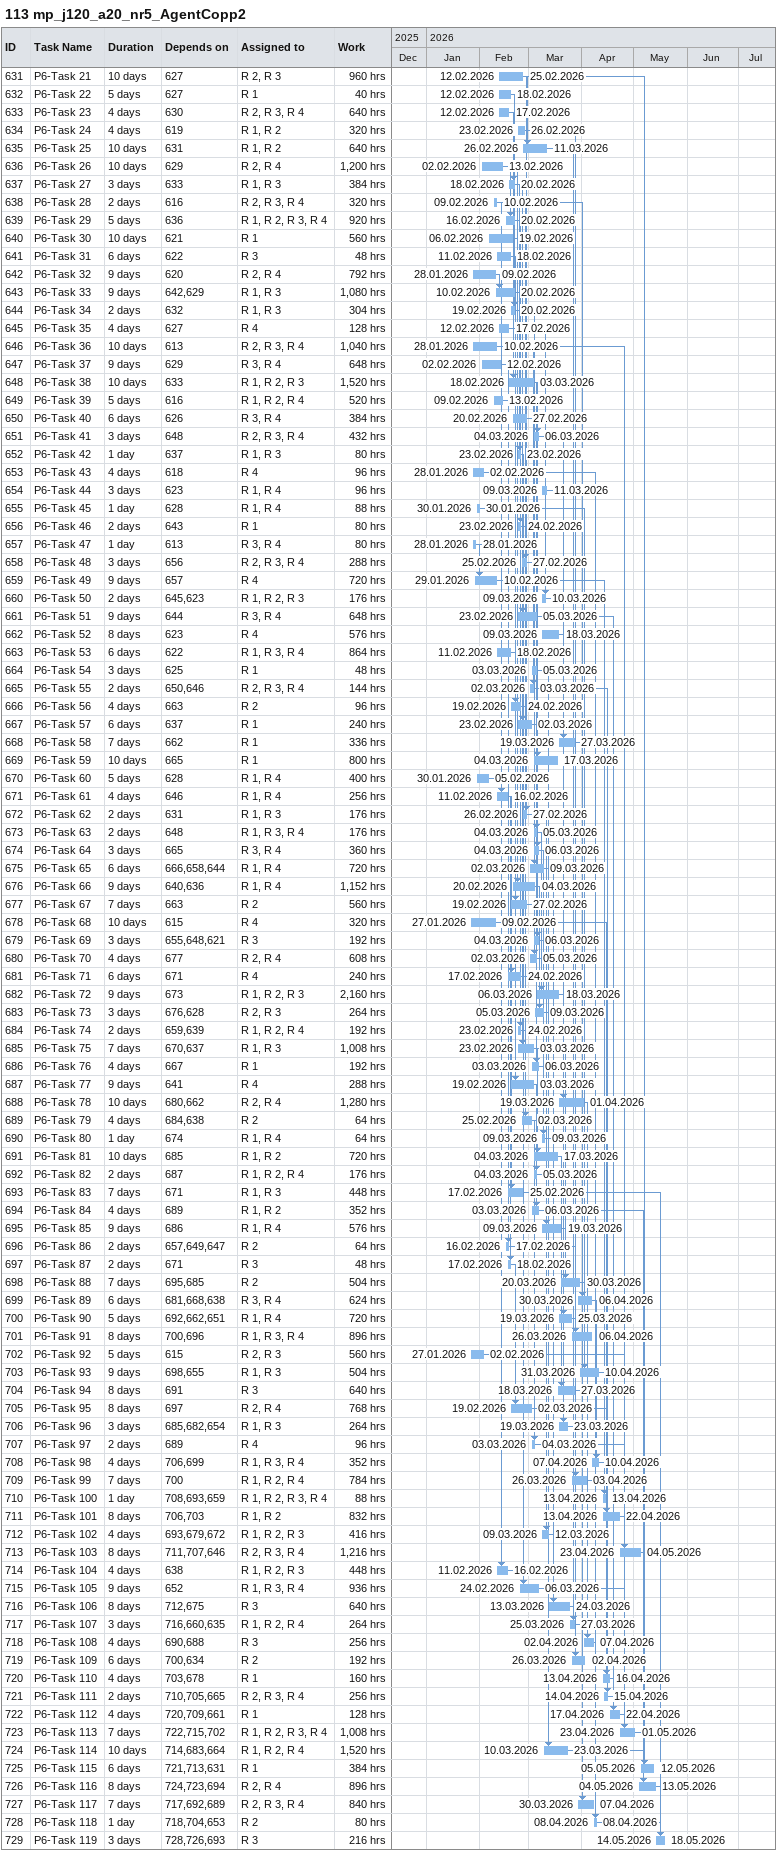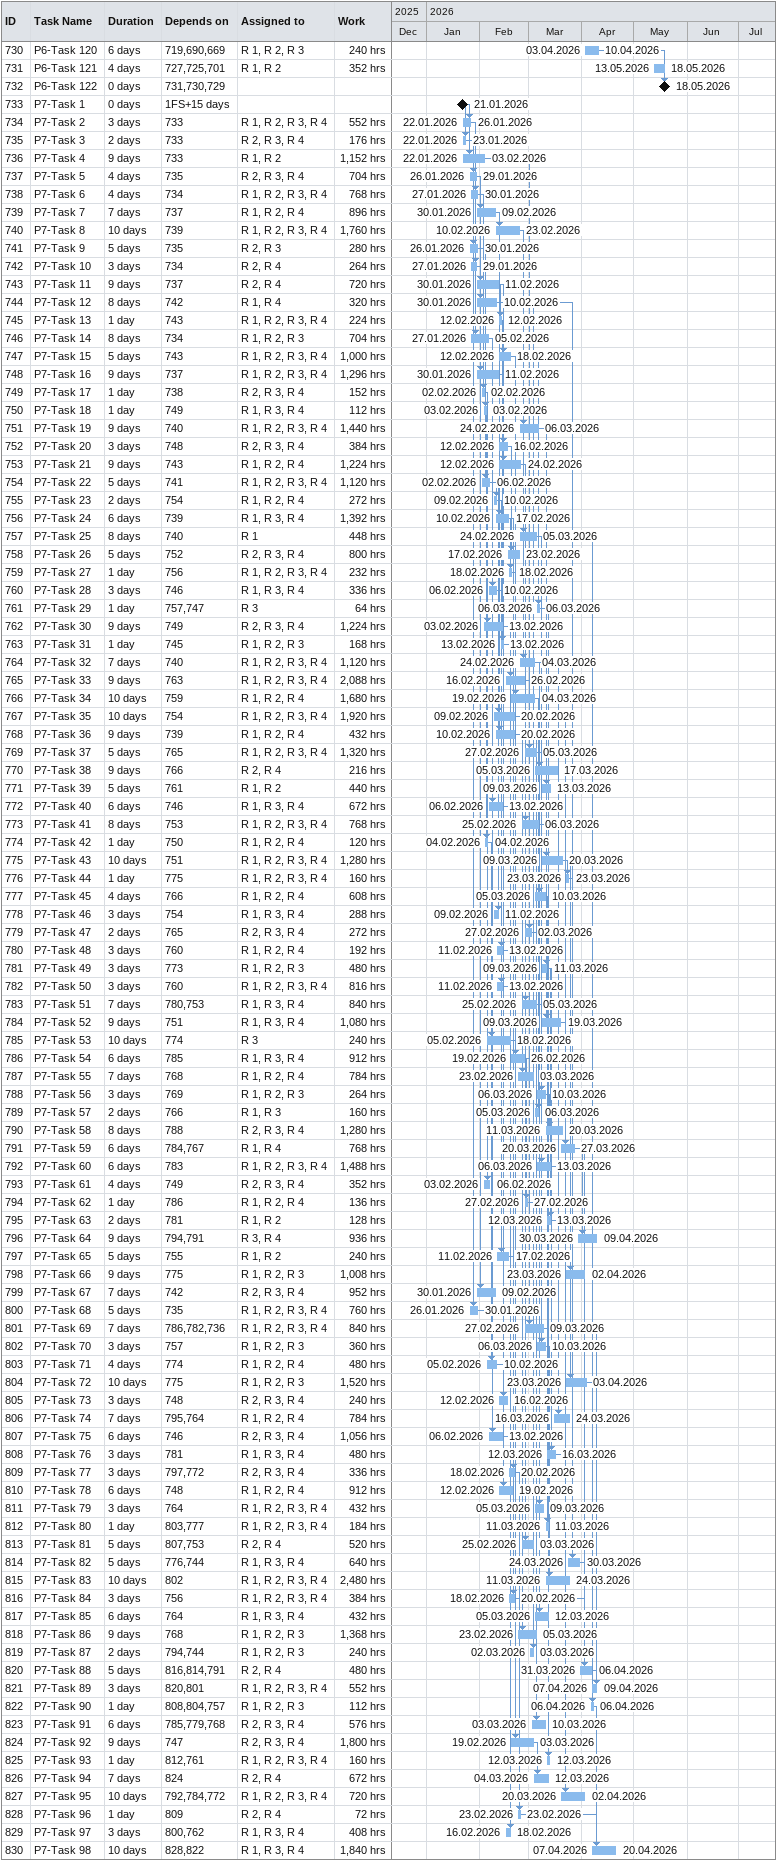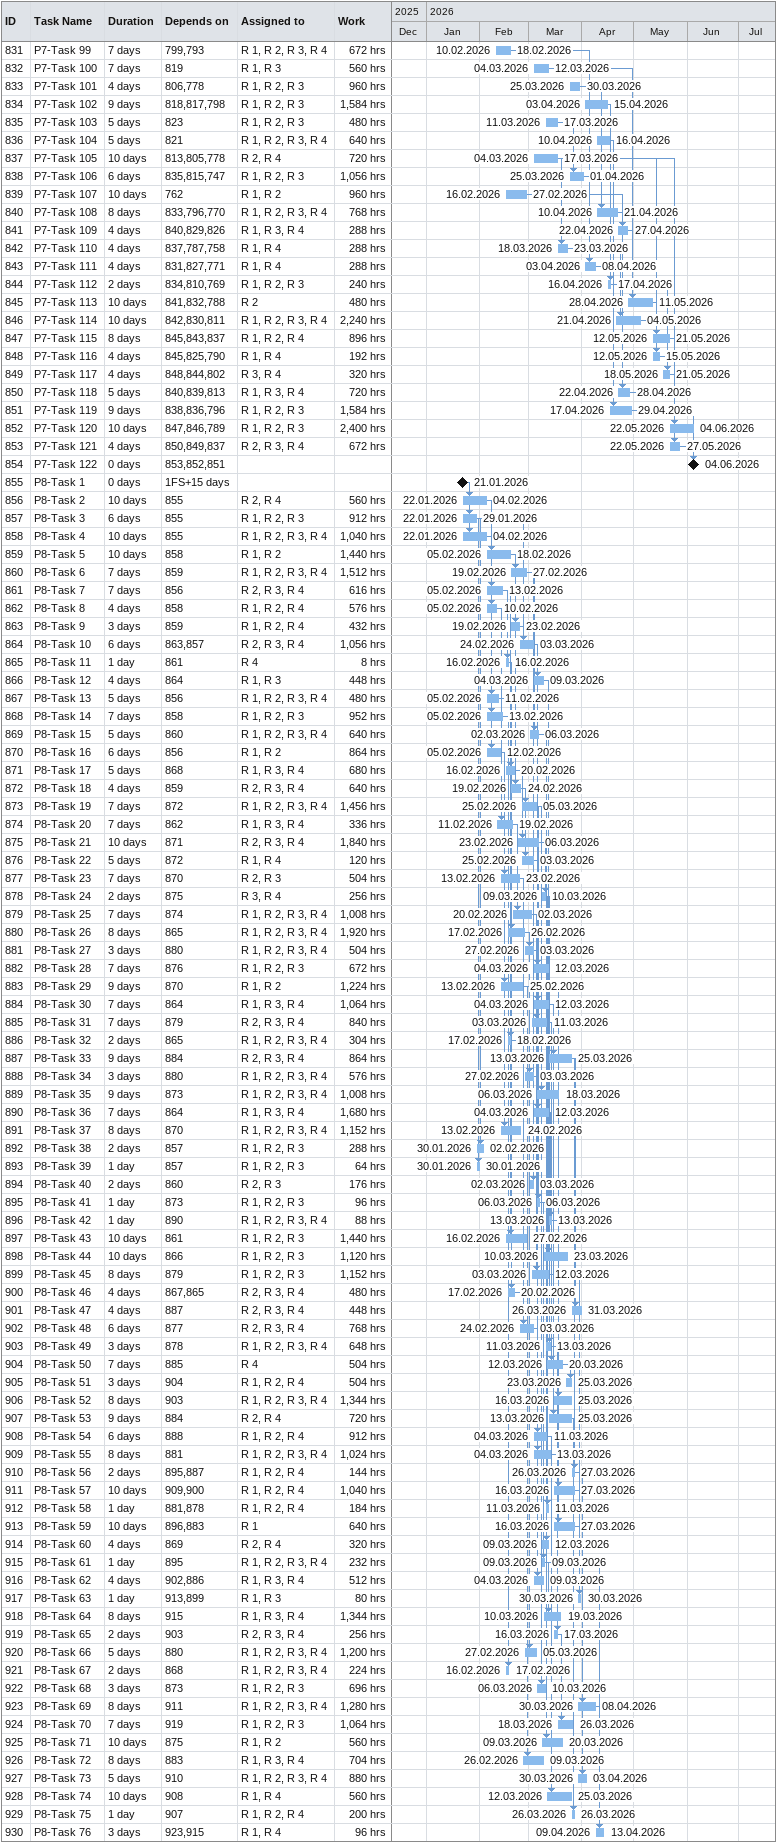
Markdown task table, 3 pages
113 mp_j120_a20_nr5_AgentCopp2

| ID | Task | Duration | Start | Finish | Predecessors | Resources | Work (h) |
|---|---|---|---|---|---|---|---|
| 631 | P6-Task 21 | 10d | 2026-02-12 | 2026-02-25 | 627 | R 2, R 3 | 960 |
| 632 | P6-Task 22 | 5d | 2026-02-12 | 2026-02-18 | 627 | R 1 | 40 |
| 633 | P6-Task 23 | 4d | 2026-02-12 | 2026-02-17 | 630 | R 2, R 3, R 4 | 640 |
| 634 | P6-Task 24 | 4d | 2026-02-23 | 2026-02-26 | 619 | R 1, R 2 | 320 |
| 635 | P6-Task 25 | 10d | 2026-02-26 | 2026-03-11 | 631 | R 1, R 2 | 640 |
| 636 | P6-Task 26 | 10d | 2026-02-02 | 2026-02-13 | 629 | R 2, R 4 | 1200 |
| 637 | P6-Task 27 | 3d | 2026-02-18 | 2026-02-20 | 633 | R 1, R 3 | 384 |
| 638 | P6-Task 28 | 2d | 2026-02-09 | 2026-02-10 | 616 | R 2, R 3, R 4 | 320 |
| 639 | P6-Task 29 | 5d | 2026-02-16 | 2026-02-20 | 636 | R 1, R 2, R 3, R 4 | 920 |
| 640 | P6-Task 30 | 10d | 2026-02-06 | 2026-02-19 | 621 | R 1 | 560 |
| 641 | P6-Task 31 | 6d | 2026-02-11 | 2026-02-18 | 622 | R 3 | 48 |
| 642 | P6-Task 32 | 9d | 2026-01-28 | 2026-02-09 | 620 | R 2, R 4 | 792 |
| 643 | P6-Task 33 | 9d | 2026-02-10 | 2026-02-20 | 642, 629 | R 1, R 3 | 1080 |
| 644 | P6-Task 34 | 2d | 2026-02-19 | 2026-02-20 | 632 | R 1, R 3 | 304 |
| 645 | P6-Task 35 | 4d | 2026-02-12 | 2026-02-17 | 627 | R 4 | 128 |
| 646 | P6-Task 36 | 10d | 2026-01-28 | 2026-02-10 | 613 | R 2, R 3, R 4 | 1040 |
| 647 | P6-Task 37 | 9d | 2026-02-02 | 2026-02-12 | 629 | R 3, R 4 | 648 |
| 648 | P6-Task 38 | 10d | 2026-02-18 | 2026-03-03 | 633 | R 1, R 2, R 3 | 1520 |
| 649 | P6-Task 39 | 5d | 2026-02-09 | 2026-02-13 | 616 | R 1, R 2, R 4 | 520 |
| 650 | P6-Task 40 | 6d | 2026-02-20 | 2026-02-27 | 626 | R 3, R 4 | 384 |
| 651 | P6-Task 41 | 3d | 2026-03-04 | 2026-03-06 | 648 | R 2, R 3, R 4 | 432 |
| 652 | P6-Task 42 | 1d | 2026-02-23 | 2026-02-23 | 637 | R 1, R 3 | 80 |
| 653 | P6-Task 43 | 4d | 2026-01-28 | 2026-02-02 | 618 | R 4 | 96 |
| 654 | P6-Task 44 | 3d | 2026-03-09 | 2026-03-11 | 623 | R 1, R 4 | 96 |
| 655 | P6-Task 45 | 1d | 2026-01-30 | 2026-01-30 | 628 | R 1, R 4 | 88 |
| 656 | P6-Task 46 | 2d | 2026-02-23 | 2026-02-24 | 643 | R 1 | 80 |
| 657 | P6-Task 47 | 1d | 2026-01-28 | 2026-01-28 | 613 | R 3, R 4 | 80 |
| 658 | P6-Task 48 | 3d | 2026-02-25 | 2026-02-27 | 656 | R 2, R 3, R 4 | 288 |
| 659 | P6-Task 49 | 9d | 2026-01-29 | 2026-02-10 | 657 | R 4 | 720 |
| 660 | P6-Task 50 | 2d | 2026-03-09 | 2026-03-10 | 645, 623 | R 1, R 2, R 3 | 176 |
| 661 | P6-Task 51 | 9d | 2026-02-23 | 2026-03-05 | 644 | R 3, R 4 | 648 |
| 662 | P6-Task 52 | 8d | 2026-03-09 | 2026-03-18 | 623 | R 4 | 576 |
| 663 | P6-Task 53 | 6d | 2026-02-11 | 2026-02-18 | 622 | R 1, R 3, R 4 | 864 |
| 664 | P6-Task 54 | 3d | 2026-03-03 | 2026-03-05 | 625 | R 1 | 48 |
| 665 | P6-Task 55 | 2d | 2026-03-02 | 2026-03-03 | 650, 646 | R 2, R 3, R 4 | 144 |
| 666 | P6-Task 56 | 4d | 2026-02-19 | 2026-02-24 | 663 | R 2 | 96 |
| 667 | P6-Task 57 | 6d | 2026-02-23 | 2026-03-02 | 637 | R 1 | 240 |
| 668 | P6-Task 58 | 7d | 2026-03-19 | 2026-03-27 | 662 | R 1 | 336 |
| 669 | P6-Task 59 | 10d | 2026-03-04 | 2026-03-17 | 665 | R 1 | 800 |
| 670 | P6-Task 60 | 5d | 2026-01-30 | 2026-02-05 | 628 | R 1, R 4 | 400 |
| 671 | P6-Task 61 | 4d | 2026-02-11 | 2026-02-16 | 646 | R 1, R 4 | 256 |
| 672 | P6-Task 62 | 2d | 2026-02-26 | 2026-02-27 | 631 | R 1, R 3 | 176 |
| 673 | P6-Task 63 | 2d | 2026-03-04 | 2026-03-05 | 648 | R 1, R 3, R 4 | 176 |
| 674 | P6-Task 64 | 3d | 2026-03-04 | 2026-03-06 | 665 | R 3, R 4 | 360 |
| 675 | P6-Task 65 | 6d | 2026-03-02 | 2026-03-09 | 666, 658, 644 | R 1, R 4 | 720 |
| 676 | P6-Task 66 | 9d | 2026-02-20 | 2026-03-04 | 640, 636 | R 1, R 4 | 1152 |
| 677 | P6-Task 67 | 7d | 2026-02-19 | 2026-02-27 | 663 | R 2 | 560 |
| 678 | P6-Task 68 | 10d | 2026-01-27 | 2026-02-09 | 615 | R 4 | 320 |
| 679 | P6-Task 69 | 3d | 2026-03-04 | 2026-03-06 | 655, 648, 621 | R 3 | 192 |
| 680 | P6-Task 70 | 4d | 2026-03-02 | 2026-03-05 | 677 | R 2, R 4 | 608 |
| 681 | P6-Task 71 | 6d | 2026-02-17 | 2026-02-24 | 671 | R 4 | 240 |
| 682 | P6-Task 72 | 9d | 2026-03-06 | 2026-03-18 | 673 | R 1, R 2, R 3 | 2160 |
| 683 | P6-Task 73 | 3d | 2026-03-05 | 2026-03-09 | 676, 628 | R 2, R 3 | 264 |
| 684 | P6-Task 74 | 2d | 2026-02-23 | 2026-02-24 | 659, 639 | R 1, R 2, R 4 | 192 |
| 685 | P6-Task 75 | 7d | 2026-02-23 | 2026-03-03 | 670, 637 | R 1, R 3 | 1008 |
| 686 | P6-Task 76 | 4d | 2026-03-03 | 2026-03-06 | 667 | R 1 | 192 |
| 687 | P6-Task 77 | 9d | 2026-02-19 | 2026-03-03 | 641 | R 4 | 288 |
| 688 | P6-Task 78 | 10d | 2026-03-19 | 2026-04-01 | 680, 662 | R 2, R 4 | 1280 |
| 689 | P6-Task 79 | 4d | 2026-02-25 | 2026-03-02 | 684, 638 | R 2 | 64 |
| 690 | P6-Task 80 | 1d | 2026-03-09 | 2026-03-09 | 674 | R 1, R 4 | 64 |
| 691 | P6-Task 81 | 10d | 2026-03-04 | 2026-03-17 | 685 | R 1, R 2 | 720 |
| 692 | P6-Task 82 | 2d | 2026-03-04 | 2026-03-05 | 687 | R 1, R 2, R 4 | 176 |
| 693 | P6-Task 83 | 7d | 2026-02-17 | 2026-02-25 | 671 | R 1, R 3 | 448 |
| 694 | P6-Task 84 | 4d | 2026-03-03 | 2026-03-06 | 689 | R 1, R 2 | 352 |
| 695 | P6-Task 85 | 9d | 2026-03-09 | 2026-03-19 | 686 | R 1, R 4 | 576 |
| 696 | P6-Task 86 | 2d | 2026-02-16 | 2026-02-17 | 657, 649, 647 | R 2 | 64 |
| 697 | P6-Task 87 | 2d | 2026-02-17 | 2026-02-18 | 671 | R 3 | 48 |
| 698 | P6-Task 88 | 7d | 2026-03-20 | 2026-03-30 | 695, 685 | R 2 | 504 |
| 699 | P6-Task 89 | 6d | 2026-03-30 | 2026-04-06 | 681, 668, 638 | R 3, R 4 | 624 |
| 700 | P6-Task 90 | 5d | 2026-03-19 | 2026-03-25 | 692, 662, 651 | R 1, R 4 | 720 |
| 701 | P6-Task 91 | 8d | 2026-03-26 | 2026-04-06 | 700, 696 | R 1, R 3, R 4 | 896 |
| 702 | P6-Task 92 | 5d | 2026-01-27 | 2026-02-02 | 615 | R 2, R 3 | 560 |
| 703 | P6-Task 93 | 9d | 2026-03-31 | 2026-04-10 | 698, 655 | R 1, R 3 | 504 |
| 704 | P6-Task 94 | 8d | 2026-03-18 | 2026-03-27 | 691 | R 3 | 640 |
| 705 | P6-Task 95 | 8d | 2026-02-19 | 2026-03-02 | 697 | R 2, R 4 | 768 |
| 706 | P6-Task 96 | 3d | 2026-03-19 | 2026-03-23 | 685, 682, 654 | R 1, R 3 | 264 |
| 707 | P6-Task 97 | 2d | 2026-03-03 | 2026-03-04 | 689 | R 4 | 96 |
| 708 | P6-Task 98 | 4d | 2026-04-07 | 2026-04-10 | 706, 699 | R 1, R 3, R 4 | 352 |
| 709 | P6-Task 99 | 7d | 2026-03-26 | 2026-04-03 | 700 | R 1, R 2, R 4 | 784 |
| 710 | P6-Task 100 | 1d | 2026-04-13 | 2026-04-13 | 708, 693, 659 | R 1, R 2, R 3, R 4 | 88 |
| 711 | P6-Task 101 | 8d | 2026-04-13 | 2026-04-22 | 706, 703 | R 1, R 2 | 832 |
| 712 | P6-Task 102 | 4d | 2026-03-09 | 2026-03-12 | 693, 679, 672 | R 1, R 2, R 3 | 416 |
| 713 | P6-Task 103 | 8d | 2026-04-23 | 2026-05-04 | 711, 707, 646 | R 2, R 3, R 4 | 1216 |
| 714 | P6-Task 104 | 4d | 2026-02-11 | 2026-02-16 | 638 | R 1, R 2, R 3 | 448 |
| 715 | P6-Task 105 | 9d | 2026-02-24 | 2026-03-06 | 652 | R 1, R 3, R 4 | 936 |
| 716 | P6-Task 106 | 8d | 2026-03-13 | 2026-03-24 | 712, 675 | R 3 | 640 |
| 717 | P6-Task 107 | 3d | 2026-03-25 | 2026-03-27 | 716, 660, 635 | R 1, R 2, R 4 | 264 |
| 718 | P6-Task 108 | 4d | 2026-04-02 | 2026-04-07 | 690, 688 | R 3 | 256 |
| 719 | P6-Task 109 | 6d | 2026-03-26 | 2026-04-02 | 700, 634 | R 2 | 192 |
| 720 | P6-Task 110 | 4d | 2026-04-13 | 2026-04-16 | 703, 678 | R 1 | 160 |
| 721 | P6-Task 111 | 2d | 2026-04-14 | 2026-04-15 | 710, 705, 665 | R 2, R 3, R 4 | 256 |
| 722 | P6-Task 112 | 4d | 2026-04-17 | 2026-04-22 | 720, 709, 661 | R 1 | 128 |
| 723 | P6-Task 113 | 7d | 2026-04-23 | 2026-05-01 | 722, 715, 702 | R 1, R 2, R 3, R 4 | 1008 |
| 724 | P6-Task 114 | 10d | 2026-03-10 | 2026-03-23 | 714, 683, 664 | R 1, R 2, R 4 | 1520 |
| 725 | P6-Task 115 | 6d | 2026-05-05 | 2026-05-12 | 721, 713, 631 | R 1 | 384 |
| 726 | P6-Task 116 | 8d | 2026-05-04 | 2026-05-13 | 724, 723, 694 | R 2, R 4 | 896 |
| 727 | P6-Task 117 | 7d | 2026-03-30 | 2026-04-07 | 717, 692, 689 | R 2, R 3, R 4 | 840 |
| 728 | P6-Task 118 | 1d | 2026-04-08 | 2026-04-08 | 718, 704, 653 | R 2 | 80 |
| 729 | P6-Task 119 | 3d | 2026-05-14 | 2026-05-18 | 728, 726, 693 | R 3 | 216 |
| 730 | P6-Task 120 | 6d | 2026-04-03 | 2026-04-10 | 719, 690, 669 | R 1, R 2, R 3 | 240 |
| 731 | P6-Task 121 | 4d | 2026-05-13 | 2026-05-18 | 727, 725, 701 | R 1, R 2 | 352 |
| 732 | P6-Task 122 | 0d | 2026-05-18 | 2026-05-18 | 731, 730, 729 |  |  |
| 733 | P7-Task 1 | 0d | 2026-01-21 | 2026-01-21 | 1FS+15d |  |  |
| 734 | P7-Task 2 | 3d | 2026-01-22 | 2026-01-26 | 733 | R 1, R 2, R 3, R 4 | 552 |
| 735 | P7-Task 3 | 2d | 2026-01-22 | 2026-01-23 | 733 | R 2, R 3, R 4 | 176 |
| 736 | P7-Task 4 | 9d | 2026-01-22 | 2026-02-03 | 733 | R 1, R 2 | 1152 |
| 737 | P7-Task 5 | 4d | 2026-01-26 | 2026-01-29 | 735 | R 2, R 3, R 4 | 704 |
| 738 | P7-Task 6 | 4d | 2026-01-27 | 2026-01-30 | 734 | R 1, R 2, R 3, R 4 | 768 |
| 739 | P7-Task 7 | 7d | 2026-01-30 | 2026-02-09 | 737 | R 1, R 2, R 4 | 896 |
| 740 | P7-Task 8 | 10d | 2026-02-10 | 2026-02-23 | 739 | R 1, R 2, R 3, R 4 | 1760 |
| 741 | P7-Task 9 | 5d | 2026-01-26 | 2026-01-30 | 735 | R 2, R 3 | 280 |
| 742 | P7-Task 10 | 3d | 2026-01-27 | 2026-01-29 | 734 | R 2, R 4 | 264 |
| 743 | P7-Task 11 | 9d | 2026-01-30 | 2026-02-11 | 737 | R 2, R 4 | 720 |
| 744 | P7-Task 12 | 8d | 2026-01-30 | 2026-02-10 | 742 | R 1, R 4 | 320 |
| 745 | P7-Task 13 | 1d | 2026-02-12 | 2026-02-12 | 743 | R 1, R 2, R 3, R 4 | 224 |
| 746 | P7-Task 14 | 8d | 2026-01-27 | 2026-02-05 | 734 | R 1, R 2, R 3 | 704 |
| 747 | P7-Task 15 | 5d | 2026-02-12 | 2026-02-18 | 743 | R 1, R 2, R 3, R 4 | 1000 |
| 748 | P7-Task 16 | 9d | 2026-01-30 | 2026-02-11 | 737 | R 1, R 2, R 3, R 4 | 1296 |
| 749 | P7-Task 17 | 1d | 2026-02-02 | 2026-02-02 | 738 | R 2, R 3, R 4 | 152 |
| 750 | P7-Task 18 | 1d | 2026-02-03 | 2026-02-03 | 749 | R 1, R 3, R 4 | 112 |
| 751 | P7-Task 19 | 9d | 2026-02-24 | 2026-03-06 | 740 | R 1, R 2, R 3, R 4 | 1440 |
| 752 | P7-Task 20 | 3d | 2026-02-12 | 2026-02-16 | 748 | R 2, R 3, R 4 | 384 |
| 753 | P7-Task 21 | 9d | 2026-02-12 | 2026-02-24 | 743 | R 1, R 2, R 4 | 1224 |
| 754 | P7-Task 22 | 5d | 2026-02-02 | 2026-02-06 | 741 | R 1, R 2, R 3, R 4 | 1120 |
| 755 | P7-Task 23 | 2d | 2026-02-09 | 2026-02-10 | 754 | R 1, R 2, R 4 | 272 |
| 756 | P7-Task 24 | 6d | 2026-02-10 | 2026-02-17 | 739 | R 1, R 3, R 4 | 1392 |
| 757 | P7-Task 25 | 8d | 2026-02-24 | 2026-03-05 | 740 | R 1 | 448 |
| 758 | P7-Task 26 | 5d | 2026-02-17 | 2026-02-23 | 752 | R 2, R 3, R 4 | 800 |
| 759 | P7-Task 27 | 1d | 2026-02-18 | 2026-02-18 | 756 | R 1, R 2, R 3, R 4 | 232 |
| 760 | P7-Task 28 | 3d | 2026-02-06 | 2026-02-10 | 746 | R 1, R 3, R 4 | 336 |
| 761 | P7-Task 29 | 1d | 2026-03-06 | 2026-03-06 | 757, 747 | R 3 | 64 |
| 762 | P7-Task 30 | 9d | 2026-02-03 | 2026-02-13 | 749 | R 2, R 3, R 4 | 1224 |
| 763 | P7-Task 31 | 1d | 2026-02-13 | 2026-02-13 | 745 | R 1, R 2, R 3 | 168 |
| 764 | P7-Task 32 | 7d | 2026-02-24 | 2026-03-04 | 740 | R 1, R 2, R 3, R 4 | 1120 |
| 765 | P7-Task 33 | 9d | 2026-02-16 | 2026-02-26 | 763 | R 1, R 2, R 3, R 4 | 2088 |
| 766 | P7-Task 34 | 10d | 2026-02-19 | 2026-03-04 | 759 | R 1, R 2, R 4 | 1680 |
| 767 | P7-Task 35 | 10d | 2026-02-09 | 2026-02-20 | 754 | R 1, R 2, R 3, R 4 | 1920 |
| 768 | P7-Task 36 | 9d | 2026-02-10 | 2026-02-20 | 739 | R 1, R 2, R 4 | 432 |
| 769 | P7-Task 37 | 5d | 2026-02-27 | 2026-03-05 | 765 | R 1, R 2, R 3, R 4 | 1320 |
| 770 | P7-Task 38 | 9d | 2026-03-05 | 2026-03-17 | 766 | R 2, R 4 | 216 |
| 771 | P7-Task 39 | 5d | 2026-03-09 | 2026-03-13 | 761 | R 1, R 2 | 440 |
| 772 | P7-Task 40 | 6d | 2026-02-06 | 2026-02-13 | 746 | R 1, R 3, R 4 | 672 |
| 773 | P7-Task 41 | 8d | 2026-02-25 | 2026-03-06 | 753 | R 1, R 2, R 3, R 4 | 768 |
| 774 | P7-Task 42 | 1d | 2026-02-04 | 2026-02-04 | 750 | R 1, R 2, R 4 | 120 |
| 775 | P7-Task 43 | 10d | 2026-03-09 | 2026-03-20 | 751 | R 1, R 2, R 3, R 4 | 1280 |
| 776 | P7-Task 44 | 1d | 2026-03-23 | 2026-03-23 | 775 | R 1, R 2, R 3, R 4 | 160 |
| 777 | P7-Task 45 | 4d | 2026-03-05 | 2026-03-10 | 766 | R 1, R 2, R 4 | 608 |
| 778 | P7-Task 46 | 3d | 2026-02-09 | 2026-02-11 | 754 | R 1, R 3, R 4 | 288 |
| 779 | P7-Task 47 | 2d | 2026-02-27 | 2026-03-02 | 765 | R 2, R 3, R 4 | 272 |
| 780 | P7-Task 48 | 3d | 2026-02-11 | 2026-02-13 | 760 | R 1, R 2, R 4 | 192 |
| 781 | P7-Task 49 | 3d | 2026-03-09 | 2026-03-11 | 773 | R 1, R 2, R 3 | 480 |
| 782 | P7-Task 50 | 3d | 2026-02-11 | 2026-02-13 | 760 | R 1, R 2, R 3, R 4 | 816 |
| 783 | P7-Task 51 | 7d | 2026-02-25 | 2026-03-05 | 780, 753 | R 1, R 3, R 4 | 840 |
| 784 | P7-Task 52 | 9d | 2026-03-09 | 2026-03-19 | 751 | R 1, R 3, R 4 | 1080 |
| 785 | P7-Task 53 | 10d | 2026-02-05 | 2026-02-18 | 774 | R 3 | 240 |
| 786 | P7-Task 54 | 6d | 2026-02-19 | 2026-02-26 | 785 | R 1, R 3, R 4 | 912 |
| 787 | P7-Task 55 | 7d | 2026-02-23 | 2026-03-03 | 768 | R 1, R 2, R 4 | 784 |
| 788 | P7-Task 56 | 3d | 2026-03-06 | 2026-03-10 | 769 | R 1, R 2, R 3 | 264 |
| 789 | P7-Task 57 | 2d | 2026-03-05 | 2026-03-06 | 766 | R 1, R 3 | 160 |
| 790 | P7-Task 58 | 8d | 2026-03-11 | 2026-03-20 | 788 | R 2, R 3, R 4 | 1280 |
| 791 | P7-Task 59 | 6d | 2026-03-20 | 2026-03-27 | 784, 767 | R 1, R 4 | 768 |
| 792 | P7-Task 60 | 6d | 2026-03-06 | 2026-03-13 | 783 | R 1, R 2, R 3, R 4 | 1488 |
| 793 | P7-Task 61 | 4d | 2026-02-03 | 2026-02-06 | 749 | R 2, R 3, R 4 | 352 |
| 794 | P7-Task 62 | 1d | 2026-02-27 | 2026-02-27 | 786 | R 1, R 2, R 4 | 136 |
| 795 | P7-Task 63 | 2d | 2026-03-12 | 2026-03-13 | 781 | R 1, R 2 | 128 |
| 796 | P7-Task 64 | 9d | 2026-03-30 | 2026-04-09 | 794, 791 | R 3, R 4 | 936 |
| 797 | P7-Task 65 | 5d | 2026-02-11 | 2026-02-17 | 755 | R 1, R 2 | 240 |
| 798 | P7-Task 66 | 9d | 2026-03-23 | 2026-04-02 | 775 | R 1, R 2, R 3 | 1008 |
| 799 | P7-Task 67 | 7d | 2026-01-30 | 2026-02-09 | 742 | R 2, R 3, R 4 | 952 |
| 800 | P7-Task 68 | 5d | 2026-01-26 | 2026-01-30 | 735 | R 1, R 2, R 3, R 4 | 760 |
| 801 | P7-Task 69 | 7d | 2026-02-27 | 2026-03-09 | 786, 782, 736 | R 1, R 2, R 3, R 4 | 840 |
| 802 | P7-Task 70 | 3d | 2026-03-06 | 2026-03-10 | 757 | R 1, R 2, R 3 | 360 |
| 803 | P7-Task 71 | 4d | 2026-02-05 | 2026-02-10 | 774 | R 1, R 2, R 4 | 480 |
| 804 | P7-Task 72 | 10d | 2026-03-23 | 2026-04-03 | 775 | R 1, R 2, R 3 | 1520 |
| 805 | P7-Task 73 | 3d | 2026-02-12 | 2026-02-16 | 748 | R 2, R 3, R 4 | 240 |
| 806 | P7-Task 74 | 7d | 2026-03-16 | 2026-03-24 | 795, 764 | R 1, R 2, R 4 | 784 |
| 807 | P7-Task 75 | 6d | 2026-02-06 | 2026-02-13 | 746 | R 2, R 3, R 4 | 1056 |
| 808 | P7-Task 76 | 3d | 2026-03-12 | 2026-03-16 | 781 | R 1, R 3, R 4 | 480 |
| 809 | P7-Task 77 | 3d | 2026-02-18 | 2026-02-20 | 797, 772 | R 2, R 3, R 4 | 336 |
| 810 | P7-Task 78 | 6d | 2026-02-12 | 2026-02-19 | 748 | R 1, R 2, R 4 | 912 |
| 811 | P7-Task 79 | 3d | 2026-03-05 | 2026-03-09 | 764 | R 1, R 2, R 3, R 4 | 432 |
| 812 | P7-Task 80 | 1d | 2026-03-11 | 2026-03-11 | 803, 777 | R 1, R 2, R 3, R 4 | 184 |
| 813 | P7-Task 81 | 5d | 2026-02-25 | 2026-03-03 | 807, 753 | R 2, R 4 | 520 |
| 814 | P7-Task 82 | 5d | 2026-03-24 | 2026-03-30 | 776, 744 | R 1, R 3, R 4 | 640 |
| 815 | P7-Task 83 | 10d | 2026-03-11 | 2026-03-24 | 802 | R 1, R 2, R 3, R 4 | 2480 |
| 816 | P7-Task 84 | 3d | 2026-02-18 | 2026-02-20 | 756 | R 1, R 2, R 3, R 4 | 384 |
| 817 | P7-Task 85 | 6d | 2026-03-05 | 2026-03-12 | 764 | R 1, R 3, R 4 | 432 |
| 818 | P7-Task 86 | 9d | 2026-02-23 | 2026-03-05 | 768 | R 1, R 2, R 3 | 1368 |
| 819 | P7-Task 87 | 2d | 2026-03-02 | 2026-03-03 | 794, 744 | R 1, R 2, R 3 | 240 |
| 820 | P7-Task 88 | 5d | 2026-03-31 | 2026-04-06 | 816, 814, 791 | R 2, R 4 | 480 |
| 821 | P7-Task 89 | 3d | 2026-04-07 | 2026-04-09 | 820, 801 | R 1, R 2, R 3, R 4 | 552 |
| 822 | P7-Task 90 | 1d | 2026-04-06 | 2026-04-06 | 808, 804, 757 | R 1, R 2, R 3 | 112 |
| 823 | P7-Task 91 | 6d | 2026-03-03 | 2026-03-10 | 785, 779, 768 | R 2, R 3, R 4 | 576 |
| 824 | P7-Task 92 | 9d | 2026-02-19 | 2026-03-03 | 747 | R 2, R 3, R 4 | 1800 |
| 825 | P7-Task 93 | 1d | 2026-03-12 | 2026-03-12 | 812, 761 | R 1, R 2, R 3, R 4 | 160 |
| 826 | P7-Task 94 | 7d | 2026-03-04 | 2026-03-12 | 824 | R 2, R 4 | 672 |
| 827 | P7-Task 95 | 10d | 2026-03-20 | 2026-04-02 | 792, 784, 772 | R 1, R 2, R 3, R 4 | 720 |
| 828 | P7-Task 96 | 1d | 2026-02-23 | 2026-02-23 | 809 | R 2, R 4 | 72 |
| 829 | P7-Task 97 | 3d | 2026-02-16 | 2026-02-18 | 800, 762 | R 1, R 3, R 4 | 408 |
| 830 | P7-Task 98 | 10d | 2026-04-07 | 2026-04-20 | 828, 822 | R 1, R 3, R 4 | 1840 |
| 831 | P7-Task 99 | 7d | 2026-02-10 | 2026-02-18 | 799, 793 | R 1, R 2, R 3, R 4 | 672 |
| 832 | P7-Task 100 | 7d | 2026-03-04 | 2026-03-12 | 819 | R 1, R 3 | 560 |
| 833 | P7-Task 101 | 4d | 2026-03-25 | 2026-03-30 | 806, 778 | R 1, R 2, R 3 | 960 |
| 834 | P7-Task 102 | 9d | 2026-04-03 | 2026-04-15 | 818, 817, 798 | R 1, R 2, R 3 | 1584 |
| 835 | P7-Task 103 | 5d | 2026-03-11 | 2026-03-17 | 823 | R 1, R 2, R 3 | 480 |
| 836 | P7-Task 104 | 5d | 2026-04-10 | 2026-04-16 | 821 | R 1, R 2, R 3, R 4 | 640 |
| 837 | P7-Task 105 | 10d | 2026-03-04 | 2026-03-17 | 813, 805, 778 | R 2, R 4 | 720 |
| 838 | P7-Task 106 | 6d | 2026-03-25 | 2026-04-01 | 835, 815, 747 | R 1, R 2, R 3 | 1056 |
| 839 | P7-Task 107 | 10d | 2026-02-16 | 2026-02-27 | 762 | R 1, R 2 | 960 |
| 840 | P7-Task 108 | 8d | 2026-04-10 | 2026-04-21 | 833, 796, 770 | R 1, R 2, R 3, R 4 | 768 |
| 841 | P7-Task 109 | 4d | 2026-04-22 | 2026-04-27 | 840, 829, 826 | R 1, R 3, R 4 | 288 |
| 842 | P7-Task 110 | 4d | 2026-03-18 | 2026-03-23 | 837, 787, 758 | R 1, R 4 | 288 |
| 843 | P7-Task 111 | 4d | 2026-04-03 | 2026-04-08 | 831, 827, 771 | R 1, R 4 | 288 |
| 844 | P7-Task 112 | 2d | 2026-04-16 | 2026-04-17 | 834, 810, 769 | R 1, R 2, R 3 | 240 |
| 845 | P7-Task 113 | 10d | 2026-04-28 | 2026-05-11 | 841, 832, 788 | R 2 | 480 |
| 846 | P7-Task 114 | 10d | 2026-04-21 | 2026-05-04 | 842, 830, 811 | R 1, R 2, R 3, R 4 | 2240 |
| 847 | P7-Task 115 | 8d | 2026-05-12 | 2026-05-21 | 845, 843, 837 | R 1, R 2, R 4 | 896 |
| 848 | P7-Task 116 | 4d | 2026-05-12 | 2026-05-15 | 845, 825, 790 | R 1, R 4 | 192 |
| 849 | P7-Task 117 | 4d | 2026-05-18 | 2026-05-21 | 848, 844, 802 | R 3, R 4 | 320 |
| 850 | P7-Task 118 | 5d | 2026-04-22 | 2026-04-28 | 840, 839, 813 | R 1, R 3, R 4 | 720 |
| 851 | P7-Task 119 | 9d | 2026-04-17 | 2026-04-29 | 838, 836, 796 | R 1, R 2, R 3 | 1584 |
| 852 | P7-Task 120 | 10d | 2026-05-22 | 2026-06-04 | 847, 846, 789 | R 1, R 2, R 3 | 2400 |
| 853 | P7-Task 121 | 4d | 2026-05-22 | 2026-05-27 | 850, 849, 837 | R 2, R 3, R 4 | 672 |
| 854 | P7-Task 122 | 0d | 2026-06-04 | 2026-06-04 | 853, 852, 851 |  |  |
| 855 | P8-Task 1 | 0d | 2026-01-21 | 2026-01-21 | 1FS+15d |  |  |
| 856 | P8-Task 2 | 10d | 2026-01-22 | 2026-02-04 | 855 | R 2, R 4 | 560 |
| 857 | P8-Task 3 | 6d | 2026-01-22 | 2026-01-29 | 855 | R 1, R 2, R 3 | 912 |
| 858 | P8-Task 4 | 10d | 2026-01-22 | 2026-02-04 | 855 | R 1, R 2, R 3, R 4 | 1040 |
| 859 | P8-Task 5 | 10d | 2026-02-05 | 2026-02-18 | 858 | R 1, R 2 | 1440 |
| 860 | P8-Task 6 | 7d | 2026-02-19 | 2026-02-27 | 859 | R 1, R 2, R 3, R 4 | 1512 |
| 861 | P8-Task 7 | 7d | 2026-02-05 | 2026-02-13 | 856 | R 2, R 3, R 4 | 616 |
| 862 | P8-Task 8 | 4d | 2026-02-05 | 2026-02-10 | 858 | R 1, R 2, R 4 | 576 |
| 863 | P8-Task 9 | 3d | 2026-02-19 | 2026-02-23 | 859 | R 1, R 2, R 4 | 432 |
| 864 | P8-Task 10 | 6d | 2026-02-24 | 2026-03-03 | 863, 857 | R 2, R 3, R 4 | 1056 |
| 865 | P8-Task 11 | 1d | 2026-02-16 | 2026-02-16 | 861 | R 4 | 8 |
| 866 | P8-Task 12 | 4d | 2026-03-04 | 2026-03-09 | 864 | R 1, R 3 | 448 |
| 867 | P8-Task 13 | 5d | 2026-02-05 | 2026-02-11 | 856 | R 1, R 2, R 3, R 4 | 480 |
| 868 | P8-Task 14 | 7d | 2026-02-05 | 2026-02-13 | 858 | R 1, R 2, R 3 | 952 |
| 869 | P8-Task 15 | 5d | 2026-03-02 | 2026-03-06 | 860 | R 1, R 2, R 3, R 4 | 640 |
| 870 | P8-Task 16 | 6d | 2026-02-05 | 2026-02-12 | 856 | R 1, R 2 | 864 |
| 871 | P8-Task 17 | 5d | 2026-02-16 | 2026-02-20 | 868 | R 1, R 3, R 4 | 680 |
| 872 | P8-Task 18 | 4d | 2026-02-19 | 2026-02-24 | 859 | R 2, R 3, R 4 | 640 |
| 873 | P8-Task 19 | 7d | 2026-02-25 | 2026-03-05 | 872 | R 1, R 2, R 3, R 4 | 1456 |
| 874 | P8-Task 20 | 7d | 2026-02-11 | 2026-02-19 | 862 | R 1, R 3, R 4 | 336 |
| 875 | P8-Task 21 | 10d | 2026-02-23 | 2026-03-06 | 871 | R 2, R 3, R 4 | 1840 |
| 876 | P8-Task 22 | 5d | 2026-02-25 | 2026-03-03 | 872 | R 1, R 4 | 120 |
| 877 | P8-Task 23 | 7d | 2026-02-13 | 2026-02-23 | 870 | R 2, R 3 | 504 |
| 878 | P8-Task 24 | 2d | 2026-03-09 | 2026-03-10 | 875 | R 3, R 4 | 256 |
| 879 | P8-Task 25 | 7d | 2026-02-20 | 2026-03-02 | 874 | R 1, R 2, R 3, R 4 | 1008 |
| 880 | P8-Task 26 | 8d | 2026-02-17 | 2026-02-26 | 865 | R 1, R 2, R 3, R 4 | 1920 |
| 881 | P8-Task 27 | 3d | 2026-02-27 | 2026-03-03 | 880 | R 1, R 2, R 3, R 4 | 504 |
| 882 | P8-Task 28 | 7d | 2026-03-04 | 2026-03-12 | 876 | R 1, R 2, R 3 | 672 |
| 883 | P8-Task 29 | 9d | 2026-02-13 | 2026-02-25 | 870 | R 1, R 2 | 1224 |
| 884 | P8-Task 30 | 7d | 2026-03-04 | 2026-03-12 | 864 | R 1, R 3, R 4 | 1064 |
| 885 | P8-Task 31 | 7d | 2026-03-03 | 2026-03-11 | 879 | R 2, R 3, R 4 | 840 |
| 886 | P8-Task 32 | 2d | 2026-02-17 | 2026-02-18 | 865 | R 1, R 2, R 3, R 4 | 304 |
| 887 | P8-Task 33 | 9d | 2026-03-13 | 2026-03-25 | 884 | R 2, R 3, R 4 | 864 |
| 888 | P8-Task 34 | 3d | 2026-02-27 | 2026-03-03 | 880 | R 1, R 2, R 3, R 4 | 576 |
| 889 | P8-Task 35 | 9d | 2026-03-06 | 2026-03-18 | 873 | R 1, R 2, R 3, R 4 | 1008 |
| 890 | P8-Task 36 | 7d | 2026-03-04 | 2026-03-12 | 864 | R 1, R 3, R 4 | 1680 |
| 891 | P8-Task 37 | 8d | 2026-02-13 | 2026-02-24 | 870 | R 1, R 2, R 3, R 4 | 1152 |
| 892 | P8-Task 38 | 2d | 2026-01-30 | 2026-02-02 | 857 | R 1, R 2, R 3 | 288 |
| 893 | P8-Task 39 | 1d | 2026-01-30 | 2026-01-30 | 857 | R 1, R 2, R 3 | 64 |
| 894 | P8-Task 40 | 2d | 2026-03-02 | 2026-03-03 | 860 | R 2, R 3 | 176 |
| 895 | P8-Task 41 | 1d | 2026-03-06 | 2026-03-06 | 873 | R 1, R 2, R 3 | 96 |
| 896 | P8-Task 42 | 1d | 2026-03-13 | 2026-03-13 | 890 | R 1, R 2, R 3, R 4 | 88 |
| 897 | P8-Task 43 | 10d | 2026-02-16 | 2026-02-27 | 861 | R 1, R 2, R 3 | 1440 |
| 898 | P8-Task 44 | 10d | 2026-03-10 | 2026-03-23 | 866 | R 1, R 2, R 3 | 1120 |
| 899 | P8-Task 45 | 8d | 2026-03-03 | 2026-03-12 | 879 | R 1, R 2, R 3 | 1152 |
| 900 | P8-Task 46 | 4d | 2026-02-17 | 2026-02-20 | 867, 865 | R 2, R 3, R 4 | 480 |
| 901 | P8-Task 47 | 4d | 2026-03-26 | 2026-03-31 | 887 | R 2, R 3, R 4 | 448 |
| 902 | P8-Task 48 | 6d | 2026-02-24 | 2026-03-03 | 877 | R 2, R 3, R 4 | 768 |
| 903 | P8-Task 49 | 3d | 2026-03-11 | 2026-03-13 | 878 | R 1, R 2, R 3, R 4 | 648 |
| 904 | P8-Task 50 | 7d | 2026-03-12 | 2026-03-20 | 885 | R 4 | 504 |
| 905 | P8-Task 51 | 3d | 2026-03-23 | 2026-03-25 | 904 | R 1, R 2, R 4 | 504 |
| 906 | P8-Task 52 | 8d | 2026-03-16 | 2026-03-25 | 903 | R 1, R 2, R 3, R 4 | 1344 |
| 907 | P8-Task 53 | 9d | 2026-03-13 | 2026-03-25 | 884 | R 2, R 4 | 720 |
| 908 | P8-Task 54 | 6d | 2026-03-04 | 2026-03-11 | 888 | R 1, R 2, R 4 | 912 |
| 909 | P8-Task 55 | 8d | 2026-03-04 | 2026-03-13 | 881 | R 1, R 2, R 3, R 4 | 1024 |
| 910 | P8-Task 56 | 2d | 2026-03-26 | 2026-03-27 | 895, 887 | R 1, R 2, R 4 | 144 |
| 911 | P8-Task 57 | 10d | 2026-03-16 | 2026-03-27 | 909, 900 | R 1, R 2, R 4 | 1040 |
| 912 | P8-Task 58 | 1d | 2026-03-11 | 2026-03-11 | 881, 878 | R 1, R 2, R 4 | 184 |
| 913 | P8-Task 59 | 10d | 2026-03-16 | 2026-03-27 | 896, 883 | R 1 | 640 |
| 914 | P8-Task 60 | 4d | 2026-03-09 | 2026-03-12 | 869 | R 2, R 4 | 320 |
| 915 | P8-Task 61 | 1d | 2026-03-09 | 2026-03-09 | 895 | R 1, R 2, R 3, R 4 | 232 |
| 916 | P8-Task 62 | 4d | 2026-03-04 | 2026-03-09 | 902, 886 | R 1, R 3, R 4 | 512 |
| 917 | P8-Task 63 | 1d | 2026-03-30 | 2026-03-30 | 913, 899 | R 1, R 3 | 80 |
| 918 | P8-Task 64 | 8d | 2026-03-10 | 2026-03-19 | 915 | R 1, R 3, R 4 | 1344 |
| 919 | P8-Task 65 | 2d | 2026-03-16 | 2026-03-17 | 903 | R 2, R 3, R 4 | 256 |
| 920 | P8-Task 66 | 5d | 2026-02-27 | 2026-03-05 | 880 | R 1, R 2, R 3, R 4 | 1200 |
| 921 | P8-Task 67 | 2d | 2026-02-16 | 2026-02-17 | 868 | R 1, R 2, R 3, R 4 | 224 |
| 922 | P8-Task 68 | 3d | 2026-03-06 | 2026-03-10 | 873 | R 1, R 2, R 3 | 696 |
| 923 | P8-Task 69 | 8d | 2026-03-30 | 2026-04-08 | 911 | R 1, R 2, R 3, R 4 | 1280 |
| 924 | P8-Task 70 | 7d | 2026-03-18 | 2026-03-26 | 919 | R 1, R 2, R 3 | 1064 |
| 925 | P8-Task 71 | 10d | 2026-03-09 | 2026-03-20 | 875 | R 1, R 2 | 560 |
| 926 | P8-Task 72 | 8d | 2026-02-26 | 2026-03-09 | 883 | R 1, R 3, R 4 | 704 |
| 927 | P8-Task 73 | 5d | 2026-03-30 | 2026-04-03 | 910 | R 1, R 2, R 3, R 4 | 880 |
| 928 | P8-Task 74 | 10d | 2026-03-12 | 2026-03-25 | 908 | R 1, R 4 | 560 |
| 929 | P8-Task 75 | 1d | 2026-03-26 | 2026-03-26 | 907 | R 1, R 2, R 4 | 200 |
| 930 | P8-Task 76 | 3d | 2026-04-09 | 2026-04-13 | 923, 915 | R 1, R 4 | 96 |
